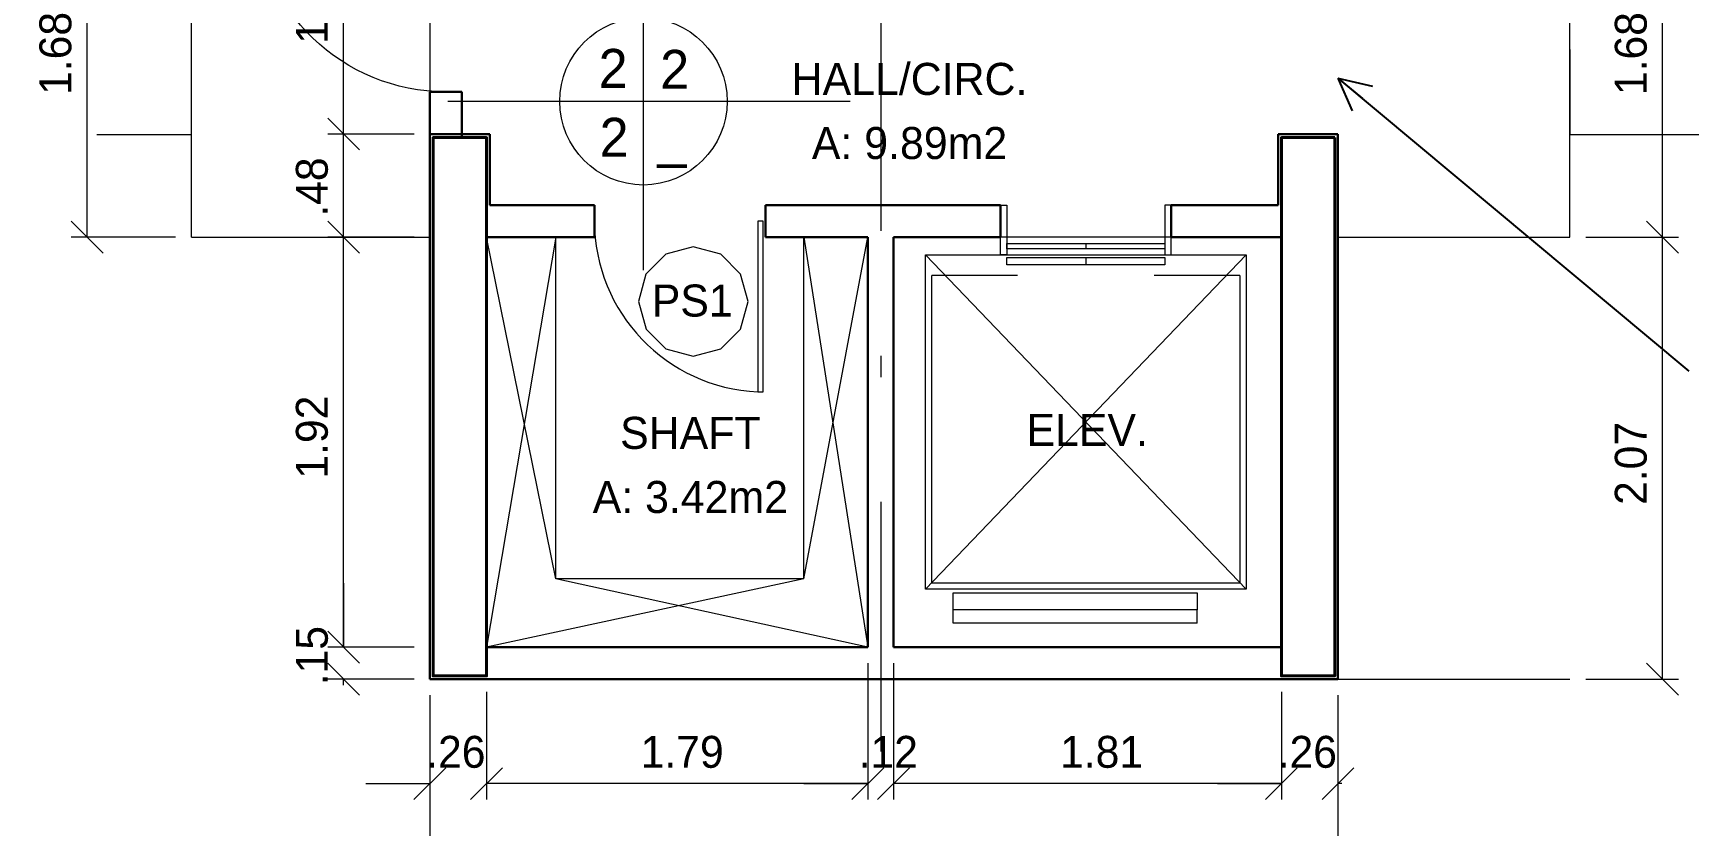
# Model space of a CAD drawing. Header units: metres. Extents: x -5.3 to 83.9, y -21.1 to 42.
# Drawn here: x 26.53 to 34.28, y 18.7 to 22.41 of the extents above; entities that cross this region are included whole.
import ezdxf
from ezdxf.enums import TextEntityAlignment as Align

# ---------------------------------------------------------------- set-up
doc = ezdxf.new("R2010")
doc.units = ezdxf.units.M
doc.header["$MEASUREMENT"] = 0
doc.linetypes.add('DGN Style 2', pattern=[1.46055, 0.87633, -0.58422])
doc.linetypes.add('DGN Style 4', pattern=[2.33834, 1.16844, -0.58422, 0.001461, -0.58422])
for name, color, linetype, lineweight in [('Level 1', 7, 'Continuous', 0), ('Level 23', 7, 'Continuous', 0), ('Level 24', 7, 'Continuous', 0), ('Level 27', 7, 'Continuous', 0), ('Level 28', 7, 'Continuous', 0), ('Level 31', 7, 'Continuous', 0), ('Level 41', 7, 'Continuous', 0), ('Level 42', 7, 'Continuous', 0), ('Level 8', 7, 'Continuous', 0)]:
    doc.layers.add(name, color=color, linetype=linetype, lineweight=lineweight)
doc.styles.add('Style-CIVIL', font='CIVIL.shx')
doc.styles.add('Style-INTL_ENGINEERING', font='INTL_ENGINEERING.shx')
doc.dimstyles.get("Standard").update_dxf_attribs({"dimtxt": 0.18, "dimasz": 0.18, "dimexe": 0.18, "dimexo": 0.0625, "dimgap": 0.09, "dimtad": 0, "dimtih": 1, "dimtoh": 1, "dimdec": 4, "dimzin": 1, "dimdsep": 46, "dimtxsty": 'Standard', "dimcen": 0, "dimadec": 0, "dimazin": 0, "dimtfac": 1, "dimtdec": 4, "dimtofl": 0, "dimtmove": 0, "dimatfit": 3, "dimfxl": 0, "dimtolj": 1, "dimtzin": 1, "dimarcsym": 0})

# ---------------------------------------------------------------- blocks, each defined once
blk = doc.blocks.new('*D93')
at = {"layer": 'Defpoints'}
for p in [(26.7855, 23.139), (27.2738, 23.139), (26.7855, 22.299), (27.2738, 21.459)]:
    blk.add_point(p, dxfattribs=at)
at = {"layer": 'Level 23', "color": 2, "linetype": 'Continuous', "lineweight": 0}
for p, q in [((26.7109, 23.2137), (26.8601, 23.0644)), ((27.1996, 23.139), (26.7112, 23.139)), ((26.7855, 21.459), (26.7855, 23.139)), ((26.8601, 21.3844), (26.7109, 21.5337)), ((27.1996, 21.459), (26.7112, 21.459))]:
    blk.add_line(p, q, dxfattribs=at)
at = {"layer": 'Level 23', "color": 2, "linetype": 'Continuous', "lineweight": 0, "style": 'Style-INTL_ENGINEERING'}
blk.add_text('1.68', height=0.14925, rotation=90, dxfattribs=at).set_placement((26.6366, 22.1245), align=Align.MIDDLE_LEFT)
blk = doc.blocks.new('_Oblique')
at = {"color": 0, "linetype": 'ByBlock', "lineweight": -2}
blk.add_line((0.5, 0.5), (-0.5, -0.5), dxfattribs=at)
blk = doc.blocks.new('*D110')
at = {"layer": 'Defpoints'}
for p in [(30.5596, 19.5392), (32.3745, 19.4046), (30.5596, 18.9005), (31.467, 18.9005)]:
    blk.add_point(p, dxfattribs=at)
at = {"layer": 'Level 23', "color": 2, "linetype": 'Continuous', "lineweight": 0}
for p, q in [((30.5596, 19.465), (30.5596, 18.8262)), ((32.3745, 19.3304), (32.3745, 18.8262)), ((30.4849, 18.8258), (30.6342, 18.9751)), ((32.4492, 18.9751), (32.2999, 18.8258)), ((32.3745, 18.9005), (30.5596, 18.9005))]:
    blk.add_line(p, q, dxfattribs=at)
at = {"layer": 'Level 23', "color": 2, "linetype": 'Continuous', "lineweight": 0, "style": 'Style-INTL_ENGINEERING'}
blk.add_text('1.81', height=0.14925, dxfattribs=at).set_placement((31.339, 19.0493), align=Align.MIDDLE_LEFT)
blk = doc.blocks.new('*D111')
at = {"layer": 'Defpoints'}
for p in [(30.4396, 19.5392), (30.5596, 19.5392), (30.4396, 18.9005), (30.4996, 18.9005)]:
    blk.add_point(p, dxfattribs=at)
at = {"layer": 'Level 23', "color": 2, "linetype": 'Continuous', "lineweight": 0}
for p, q in [((30.4396, 19.465), (30.4396, 18.8262)), ((30.5596, 19.465), (30.5596, 18.8262)), ((30.5142, 18.9751), (30.3649, 18.8258)), ((30.4849, 18.8258), (30.6342, 18.9751)), ((30.1403, 18.9005), (30.4396, 18.9005)), ((30.603, 18.9005), (30.5596, 18.9005))]:
    blk.add_line(p, q, dxfattribs=at)
at = {"layer": 'Level 23', "color": 2, "linetype": 'Continuous', "lineweight": 0, "style": 'Style-INTL_ENGINEERING'}
blk.add_text('.12', height=0.14925, dxfattribs=at).set_placement((30.3961, 19.0493), align=Align.MIDDLE_LEFT)
blk = doc.blocks.new('*D112')
at = {"layer": 'Defpoints'}
for p in [(30.4396, 19.5392), (28.6545, 19.4046), (28.6545, 18.9005), (29.547, 18.9005)]:
    blk.add_point(p, dxfattribs=at)
at = {"layer": 'Level 23', "color": 2, "linetype": 'Continuous', "lineweight": 0}
for p, q in [((30.4396, 19.465), (30.4396, 18.8262)), ((28.6545, 19.3304), (28.6545, 18.8262)), ((28.5799, 18.8258), (28.7292, 18.9751)), ((30.5142, 18.9751), (30.3649, 18.8258)), ((30.4396, 18.9005), (28.6545, 18.9005))]:
    blk.add_line(p, q, dxfattribs=at)
at = {"layer": 'Level 23', "color": 2, "linetype": 'Continuous', "lineweight": 0, "style": 'Style-INTL_ENGINEERING'}
blk.add_text('1.79', height=0.14925, dxfattribs=at).set_placement((29.3761, 19.0493), align=Align.MIDDLE_LEFT)
blk = doc.blocks.new('*D113')
at = {"layer": 'Defpoints'}
for p in [(28.3895, 19.3892), (28.6545, 19.4046), (28.3895, 18.9005), (28.522, 18.9005)]:
    blk.add_point(p, dxfattribs=at)
at = {"layer": 'Level 23', "color": 2, "linetype": 'Continuous', "lineweight": 0}
for p, q in [((28.3895, 19.315), (28.3895, 18.8262)), ((28.6545, 19.3304), (28.6545, 18.8262)), ((28.4642, 18.9751), (28.3149, 18.8258)), ((28.5799, 18.8258), (28.7292, 18.9751)), ((28.0903, 18.9005), (28.3895, 18.9005)), ((28.6719, 18.9005), (28.6545, 18.9005))]:
    blk.add_line(p, q, dxfattribs=at)
at = {"layer": 'Level 23', "color": 2, "linetype": 'Continuous', "lineweight": 0, "style": 'Style-INTL_ENGINEERING'}
blk.add_text('.26', height=0.14925, dxfattribs=at).set_placement((28.3722, 19.0493), align=Align.MIDDLE_LEFT)
blk = doc.blocks.new('*D109')
at = {"layer": 'Defpoints'}
for p in [(32.3745, 19.4046), (32.6395, 19.3892), (32.3745, 18.9005), (32.507, 18.9005)]:
    blk.add_point(p, dxfattribs=at)
at = {"layer": 'Level 23', "color": 2, "linetype": 'Continuous', "lineweight": 0}
for p, q in [((32.3745, 19.3304), (32.3745, 18.8262)), ((32.6395, 19.315), (32.6395, 18.8262)), ((32.4492, 18.9751), (32.2999, 18.8258)), ((32.5649, 18.8258), (32.7142, 18.9751)), ((32.0753, 18.9005), (32.3745, 18.9005)), ((32.6569, 18.9005), (32.6395, 18.9005))]:
    blk.add_line(p, q, dxfattribs=at)
at = {"layer": 'Level 23', "color": 2, "linetype": 'Continuous', "lineweight": 0, "style": 'Style-INTL_ENGINEERING'}
blk.add_text('.26', height=0.14925, dxfattribs=at).set_placement((32.3572, 19.0493), align=Align.MIDDLE_LEFT)
blk = doc.blocks.new('*D147')
at = {"layer": 'Defpoints'}
for p in [(27.9858, 19.5392), (28.3895, 19.5392), (27.9858, 19.4642), (28.3895, 19.3892)]:
    blk.add_point(p, dxfattribs=at)
at = {"layer": 'Level 23', "color": 2, "linetype": 'Continuous', "lineweight": 0}
for p, q in [((27.9858, 19.8385), (27.9858, 19.5392)), ((28.0604, 19.4646), (27.9112, 19.6139)), ((28.3153, 19.5392), (27.9115, 19.5392)), ((27.9112, 19.4639), (28.0604, 19.3146)), ((28.3153, 19.3892), (27.9115, 19.3892)), ((27.9858, 19.3608), (27.9858, 19.3892))]:
    blk.add_line(p, q, dxfattribs=at)
at = {"layer": 'Level 23', "color": 2, "linetype": 'Continuous', "lineweight": 0, "style": 'Style-INTL_ENGINEERING'}
blk.add_text('.15', height=0.14925, rotation=90, dxfattribs=at).set_placement((27.8369, 19.3608), align=Align.MIDDLE_LEFT)
blk = doc.blocks.new('*D148')
at = {"layer": 'Defpoints'}
for p in [(27.9858, 21.459), (28.3895, 21.459), (27.9858, 20.4991), (28.3895, 19.5392)]:
    blk.add_point(p, dxfattribs=at)
at = {"layer": 'Level 23', "color": 2, "linetype": 'Continuous', "lineweight": 0}
for p, q in [((27.9112, 21.5337), (28.0604, 21.3844)), ((28.3153, 21.459), (27.9115, 21.459)), ((27.9858, 19.5392), (27.9858, 21.459)), ((28.0604, 19.4646), (27.9112, 19.6139)), ((28.3153, 19.5392), (27.9115, 19.5392))]:
    blk.add_line(p, q, dxfattribs=at)
at = {"layer": 'Level 23', "color": 2, "linetype": 'Continuous', "lineweight": 0, "style": 'Style-INTL_ENGINEERING'}
blk.add_text('1.92', height=0.14925, rotation=90, dxfattribs=at).set_placement((27.8369, 20.3282), align=Align.MIDDLE_LEFT)
blk = doc.blocks.new('*D149')
at = {"layer": 'Defpoints'}
for p in [(27.9858, 21.9413), (28.3895, 21.9413), (27.9858, 21.7002), (28.3895, 21.459)]:
    blk.add_point(p, dxfattribs=at)
at = {"layer": 'Level 23', "color": 2, "linetype": 'Continuous', "lineweight": 0}
for p, q in [((27.9112, 22.0159), (28.0604, 21.8667)), ((28.3153, 21.9413), (27.9115, 21.9413)), ((27.9858, 21.459), (27.9858, 21.9413)), ((28.0604, 21.3844), (27.9112, 21.5337)), ((28.3153, 21.459), (27.9115, 21.459))]:
    blk.add_line(p, q, dxfattribs=at)
at = {"layer": 'Level 23', "color": 2, "linetype": 'Continuous', "lineweight": 0, "style": 'Style-INTL_ENGINEERING'}
blk.add_text('.48', height=0.14925, rotation=90, dxfattribs=at).set_placement((27.8369, 21.5544), align=Align.MIDDLE_LEFT)
blk = doc.blocks.new('*D150')
at = {"layer": 'Defpoints'}
for p in [(27.2738, 23.139), (27.9858, 23.139), (27.9858, 22.5402), (28.3895, 21.9413)]:
    blk.add_point(p, dxfattribs=at)
at = {"layer": 'Level 23', "color": 2, "linetype": 'Continuous', "lineweight": 0}
for p, q in [((27.9112, 23.2137), (28.0604, 23.0644)), ((27.3481, 23.139), (28.06, 23.139)), ((27.9858, 21.9413), (27.9858, 23.139)), ((28.0604, 21.8667), (27.9112, 22.0159)), ((28.3153, 21.9413), (27.9115, 21.9413))]:
    blk.add_line(p, q, dxfattribs=at)
at = {"layer": 'Level 23', "color": 2, "linetype": 'Continuous', "lineweight": 0, "style": 'Style-INTL_ENGINEERING'}
blk.add_text('1.20', height=0.14925, rotation=90, dxfattribs=at).set_placement((27.8369, 22.3633), align=Align.MIDDLE_LEFT)
blk = doc.blocks.new('*D174')
at = {"layer": 'Defpoints'}
for p in [(33.7253, 23.1372), (34.1588, 23.1372), (34.1588, 22.2981), (33.7253, 21.459)]:
    blk.add_point(p, dxfattribs=at)
at = {"layer": 'Level 23', "color": 2, "linetype": 'Continuous', "lineweight": 0}
for p, q in [((34.0842, 23.2119), (34.2334, 23.0626)), ((33.7995, 23.1372), (34.2331, 23.1372)), ((34.1588, 21.459), (34.1588, 23.1372)), ((34.2334, 21.3844), (34.0842, 21.5337)), ((33.7995, 21.459), (34.2331, 21.459))]:
    blk.add_line(p, q, dxfattribs=at)
at = {"layer": 'Level 23', "color": 2, "linetype": 'Continuous', "lineweight": 0, "style": 'Style-INTL_ENGINEERING'}
blk.add_text('1.68', height=0.14925, rotation=90, dxfattribs=at).set_placement((34.0099, 22.1236), align=Align.MIDDLE_LEFT)
blk = doc.blocks.new('*D173')
at = {"layer": 'Defpoints'}
for p in [(33.7253, 21.459), (34.1588, 21.459), (34.1588, 20.4241), (33.7253, 19.3892)]:
    blk.add_point(p, dxfattribs=at)
at = {"layer": 'Level 23', "color": 2, "linetype": 'Continuous', "lineweight": 0}
for p, q in [((34.0842, 21.5337), (34.2334, 21.3844)), ((33.7995, 21.459), (34.2331, 21.459)), ((34.1588, 19.3892), (34.1588, 21.459)), ((34.2334, 19.3146), (34.0842, 19.4639)), ((33.7995, 19.3892), (34.2331, 19.3892))]:
    blk.add_line(p, q, dxfattribs=at)
at = {"layer": 'Level 23', "color": 2, "linetype": 'Continuous', "lineweight": 0, "style": 'Style-INTL_ENGINEERING'}
blk.add_text('2.07', height=0.14925, rotation=90, dxfattribs=at).set_placement((34.0099, 20.205), align=Align.MIDDLE_LEFT)
blk = doc.blocks.new('*D183')
at = {"layer": 'Defpoints'}
for p in [(32.6395, 19.3892), (32.6395, 18.3766), (33.887, 18.3766), (35.1345, 17.409)]:
    blk.add_point(p, dxfattribs=at)
at = {"layer": 'Level 23', "color": 2, "linetype": 'Continuous', "lineweight": 0}
for p, q in [((32.6395, 19.315), (32.6395, 18.3024)), ((32.5649, 18.302), (32.7142, 18.4512)), ((35.2091, 18.4512), (35.0598, 18.302)), ((35.1345, 17.4833), (35.1345, 18.4509)), ((35.1345, 18.3766), (32.6395, 18.3766))]:
    blk.add_line(p, q, dxfattribs=at)
at = {"layer": 'Level 23', "color": 2, "linetype": 'Continuous', "lineweight": 0, "style": 'Style-INTL_ENGINEERING'}
blk.add_text('2.49', height=0.14925, dxfattribs=at).set_placement((33.6737, 18.5255), align=Align.MIDDLE_LEFT)
blk = doc.blocks.new('*D184')
at = {"layer": 'Defpoints'}
for p in [(28.3895, 19.3892), (32.6395, 19.3892), (28.3895, 18.3766), (30.5145, 18.3766)]:
    blk.add_point(p, dxfattribs=at)
at = {"layer": 'Level 23', "color": 2, "linetype": 'Continuous', "lineweight": 0}
for p, q in [((28.3895, 19.315), (28.3895, 18.3024)), ((32.6395, 19.315), (32.6395, 18.3024)), ((28.3149, 18.302), (28.4642, 18.4512)), ((32.7142, 18.4512), (32.5649, 18.302)), ((32.6395, 18.3766), (28.3895, 18.3766))]:
    blk.add_line(p, q, dxfattribs=at)
at = {"layer": 'Level 23', "color": 2, "linetype": 'Continuous', "lineweight": 0, "style": 'Style-INTL_ENGINEERING'}
blk.add_text('4.25', height=0.14925, dxfattribs=at).set_placement((30.3018, 18.5255), align=Align.MIDDLE_LEFT)
blk = doc.blocks.new('*D185')
at = {"layer": 'Defpoints'}
for p in [(28.3895, 19.3892), (26.1642, 18.3766), (27.2769, 18.3766), (26.1642, 17.409)]:
    blk.add_point(p, dxfattribs=at)
at = {"layer": 'Level 23', "color": 2, "linetype": 'Continuous', "lineweight": 0}
for p, q in [((28.3895, 19.315), (28.3895, 18.3024)), ((26.0896, 18.302), (26.2389, 18.4512)), ((26.1642, 17.4833), (26.1642, 18.4509)), ((28.4642, 18.4512), (28.3149, 18.302)), ((28.3895, 18.3766), (26.1642, 18.3766))]:
    blk.add_line(p, q, dxfattribs=at)
at = {"layer": 'Level 23', "color": 2, "linetype": 'Continuous', "lineweight": 0, "style": 'Style-INTL_ENGINEERING'}
blk.add_text('2.23', height=0.14925, dxfattribs=at).set_placement((27.0642, 18.5255), align=Align.MIDDLE_LEFT)
blk = doc.blocks.new('*D203')
at = {"layer": 'Defpoints'}
for p in [(25.2942, 22.8468), (27.2738, 22.8468), (23.3146, 22.1596), (27.2738, 21.939)]:
    blk.add_point(p, dxfattribs=at)
at = {"layer": 'Level 23', "color": 2, "linetype": 'Continuous', "lineweight": 0}
for p, q in [((23.2399, 22.7721), (23.3892, 22.9214)), ((23.3146, 22.2339), (23.3146, 22.921)), ((27.3484, 22.9214), (27.1992, 22.7721)), ((27.2738, 22.0133), (27.2738, 22.921)), ((23.3146, 22.8468), (27.2738, 22.8468))]:
    blk.add_line(p, q, dxfattribs=at)
at = {"layer": 'Level 23', "color": 2, "linetype": 'Continuous', "lineweight": 0, "style": 'Style-INTL_ENGINEERING'}
blk.add_text('3.96', height=0.14925, dxfattribs=at).set_placement((25.0768, 22.9956), align=Align.MIDDLE_LEFT)
blk = doc.blocks.new('*D206')
at = {"layer": 'Defpoints'}
for p in [(33.7253, 22.8468), (35.7049, 22.8468), (37.6846, 22.1596), (33.7253, 21.9391)]:
    blk.add_point(p, dxfattribs=at)
at = {"layer": 'Level 23', "color": 2, "linetype": 'Continuous', "lineweight": 0}
for p, q in [((33.6507, 22.7721), (33.7999, 22.9214)), ((33.7253, 22.0133), (33.7253, 22.921)), ((37.7592, 22.9214), (37.6099, 22.7721)), ((37.6846, 22.2339), (37.6846, 22.921)), ((37.6846, 22.8468), (33.7253, 22.8468))]:
    blk.add_line(p, q, dxfattribs=at)
at = {"layer": 'Level 23', "color": 2, "linetype": 'Continuous', "lineweight": 0, "style": 'Style-INTL_ENGINEERING'}
blk.add_text('3.96', height=0.14925, dxfattribs=at).set_placement((35.4875, 22.9956), align=Align.MIDDLE_LEFT)
blk = doc.blocks.new('TerminatorOpen')
at = {"color": 0, "linetype": 'ByBlock', "lineweight": -2}
for q in [(-1, 0.5), (-1, 0), (-1, -0.5)]:
    blk.add_line((0, 0), q, dxfattribs=at)
blk = doc.blocks.new('*U243')
at = {"layer": 'Level 27', "color": 4, "linetype": 'Continuous', "lineweight": 0, "flags": 128}
blk.add_lwpolyline([(0.00342, 0), (0.00294, 0.00172), (0.00172, 0.00296), (0, 0.00342), (-0.00171, 0.00296), (-0.00296, 0.00172), (-0.00341, 0), (-0.00294, -0.00171), (-0.00172, -0.00295), (-0.00001, -0.00341), (0.00173, -0.00294), (0.00295, -0.00171)], close=True, dxfattribs=at)
at = {"layer": 'Level 27', "color": 4, "linetype": 'Continuous', "lineweight": 0, "style": 'Style-INTL_ENGINEERING'}
blk.add_text('PS1', height=0.001999, rotation=359.9999, dxfattribs=at).set_placement((-0.00259, -0.00093))
blk = doc.blocks.new('ELEV1')
at = {"color": 7, "linetype": 'Continuous', "lineweight": 30}
for p, q in [((-0.4, 0), (-0.4, 0.15)), ((0.4, 0), (0.4, 0.15))]:
    blk.add_line(p, q, dxfattribs=at)
at = {"color": 7, "linetype": 'Continuous', "lineweight": 0}
blk.add_line((-0.4, 0), (0.4, 0), dxfattribs=at)
at = {"color": 120, "linetype": 'Continuous', "lineweight": 0}
for p, q in [((-0.37, -0.03), (-0.37, -0.055)), ((0.37, -0.03), (-0.37, -0.03)), ((-0.37, -0.055), (0.37, -0.055)), ((0, -0.03), (0, -0.055)), ((0.37, -0.055), (0.37, -0.03)), ((0.75, -1.6489), (-0.75, -0.0827)), ((0.75, -0.0827), (-0.75, -1.6489)), ((-0.37, -0.095), (-0.37, -0.13)), ((0.37, -0.095), (-0.37, -0.095)), ((-0.37, -0.13), (0.37, -0.13)), ((0, -0.095), (0, -0.13)), ((0.37, -0.13), (0.37, -0.095)), ((-0.7213, -0.18), (-0.7213, -1.6202)), ((-0.7213, -0.18), (-0.32, -0.18)), ((0.32, -0.18), (0.7213, -0.18)), ((0.7213, -1.6202), (0.7213, -0.18)), ((-0.7213, -1.6202), (0.7213, -1.6202)), ((-0.5212, -1.8076), (-0.5213, -1.7452)), ((0.6213, -1.8076), (0.6213, -1.7451)), ((-0.5212, -1.8076), (0.6213, -1.8076))]:
    blk.add_line(p, q, dxfattribs=at)
at = {"color": 120, "linetype": 'Continuous', "lineweight": 0, "flags": 128}
for points in [[(-0.37, -0.0827), (-0.4, -0.0827), (-0.4, 0.15), (-0.37, 0.15)], [(0.37, -0.0826), (0.4, -0.0826), (0.4, 0.15), (0.37, 0.15)], [(-0.75, -1.6489), (0.75, -1.6489), (0.75, -0.0827), (-0.75, -0.0827)], [(-0.5213, -1.7452), (0.6213, -1.7451), (0.6212, -1.6651), (-0.5212, -1.6652)]]:
    blk.add_lwpolyline(points, close=True, dxfattribs=at)
blk = doc.blocks.new('P80D_1')
at = {"color": 7, "linetype": 'Continuous', "lineweight": 13}
for p, q in [((0.035, 0.875), (0.01, 0.875)), ((0.01, 0.875), (0.01, 0.075)), ((0.035, 0.075), (0.035, 0.875)), ((0.01, 0.075), (0.035, 0.075))]:
    blk.add_line(p, q, dxfattribs=at)
at = {"color": 7, "linetype": 'Continuous', "lineweight": 30}
for p, q in [((0, 0), (0, 0.15)), ((0.8, 0), (0.8, 0.15))]:
    blk.add_line(p, q, dxfattribs=at)
at = {"color": 7, "linetype": 'Continuous', "lineweight": 13}
blk.add_arc((0, 0.0749), 0.8, 0.00011, 87.49262, dxfattribs=at)
blk = doc.blocks.new('P80D_2')
at = {"color": 172, "linetype": 'Continuous', "lineweight": 0}
for p, q in [((0.035, 0.975), (0.01, 0.975)), ((0.01, 0.975), (0.01, 0.075)), ((0.035, 0.075), (0.035, 0.975)), ((0, 0), (0, 0.15)), ((0.9, 0), (0.9, 0.15)), ((0.01, 0.075), (0.035, 0.075))]:
    blk.add_line(p, q, dxfattribs=at)
blk.add_ellipse((-0.0046, 0.0749), major_axis=(0.9046, 0), ratio=0.995042, start_param=6.283183, end_param=7.810215, dxfattribs=at)

msp = doc.modelspace()

# ---------------------------------------------------------------- linework, layer by layer
at = {"layer": 'Level 1', "color": 3, "linetype": 'DGN Style 4', "lineweight": 0}
msp.add_line((30.4996, 27.5301), (30.4996, 11.4338), dxfattribs=at)
at = {"layer": 'Level 23', "color": 2, "linetype": 'DGN Style 4', "lineweight": 0}
msp.add_line((32.6395, 19.3892), (33.7253, 19.3892), dxfattribs=at)
at = {"layer": 'Level 24', "color": 2, "linetype": 'Continuous', "lineweight": 13}
for p, q in [((29.3888, 21.3047), (29.3888, 22.8587)), ((28.4738, 22.0952), (30.3563, 22.0952))]:
    msp.add_line(p, q, dxfattribs=at)
msp.add_circle((29.3889, 22.0943), 0.3916, dxfattribs=at)
at = {"layer": 'Level 31', "color": 30, "linetype": 'Continuous', "lineweight": 0}
for p, q in [((27.2738, 21.459), (27.2738, 23.139)), ((33.7253, 21.459), (33.7253, 23.1372)), ((27.2738, 21.459), (28.3895, 21.459)), ((32.6395, 21.459), (33.7253, 21.459))]:
    msp.add_line(p, q, dxfattribs=at)
at = {"layer": 'Level 41', "color": 7, "linetype": 'Continuous', "lineweight": 30}
for p, q in [((28.3895, 21.9413), (28.6695, 21.9413)), ((28.3895, 19.3892), (28.3895, 21.9413)), ((28.6695, 21.9413), (28.6695, 21.609)), ((32.3595, 21.9413), (32.6395, 21.9413)), ((32.3595, 21.9413), (32.3595, 21.609)), ((32.6395, 21.9413), (32.6395, 19.3892)), ((29.1595, 21.609), (28.6695, 21.609)), ((29.9596, 21.609), (31.0596, 21.609)), ((31.8596, 21.609), (32.3595, 21.609)), ((29.1596, 21.459), (28.6545, 21.459)), ((29.9596, 21.459), (30.4396, 21.459)), ((30.4396, 19.5392), (30.4396, 21.459)), ((30.5596, 19.5392), (30.5595, 21.459)), ((30.5595, 21.459), (31.0596, 21.459)), ((31.8596, 21.459), (32.3745, 21.459)), ((30.4396, 19.5392), (28.6545, 19.5392)), ((32.3745, 19.5392), (30.5596, 19.5392)), ((32.6395, 19.3892), (28.3895, 19.3892))]:
    msp.add_line(p, q, dxfattribs=at)
at = {"layer": 'Level 41', "color": 7, "linetype": 'Continuous', "lineweight": 0}
for p, q in [((28.9796, 19.859), (28.6545, 21.459)), ((28.9796, 21.459), (28.6545, 19.5392)), ((30.1396, 19.859), (30.4396, 21.459)), ((30.1396, 21.459), (30.4396, 19.5392)), ((30.1396, 19.859), (28.6545, 19.5392)), ((30.4396, 19.5392), (28.9796, 19.859)), ((30.1396, 19.859), (28.9796, 19.859))]:
    msp.add_line(p, q, dxfattribs=at)
at = {"layer": 'Level 41', "color": 7, "linetype": 'Continuous', "lineweight": 13}
for p, q in [((28.9796, 19.859), (28.9796, 21.459)), ((30.1396, 19.859), (30.1396, 21.459))]:
    msp.add_line(p, q, dxfattribs=at)
at = {"layer": 'Level 41', "color": 91, "linetype": 'Continuous', "lineweight": 40, "flags": 128}
for points in [[(28.6545, 21.9246), (28.4045, 21.9246), (28.4045, 19.4046), (28.6545, 19.4046)], [(32.6245, 21.9246), (32.3745, 21.9246), (32.3745, 19.4046), (32.6245, 19.4046)]]:
    msp.add_lwpolyline(points, close=True, dxfattribs=at)
at = {"layer": 'Level 42', "color": 7, "linetype": 'Continuous', "lineweight": 0}
msp.add_line((28.3895, 23.039), (28.3895, 22.1391), dxfattribs=at)
at = {"layer": 'Level 42', "color": 7, "linetype": 'Continuous', "lineweight": 30}
for p, q in [((28.3895, 19.3892), (28.3895, 22.1391)), ((28.3895, 22.1391), (28.5395, 22.139)), ((28.5395, 22.139), (28.5395, 21.9246)), ((32.3595, 21.9413), (32.6395, 21.9413)), ((32.3595, 21.9413), (32.3595, 21.609)), ((32.6395, 21.9413), (32.6395, 19.3892)), ((30.5595, 21.609), (31.0596, 21.609)), ((31.8596, 21.609), (32.3595, 21.609)), ((30.4396, 19.5392), (30.4395, 21.459)), ((30.5596, 19.5392), (30.5595, 21.459)), ((30.5595, 21.459), (31.0596, 21.459)), ((31.8596, 21.459), (32.3745, 21.459)), ((30.4396, 19.5392), (28.6545, 19.5392)), ((32.3745, 19.5392), (30.5596, 19.5392)), ((32.6395, 19.3892), (28.3895, 19.3892))]:
    msp.add_line(p, q, dxfattribs=at)
at = {"layer": 'Level 42', "color": 2, "linetype": 'Continuous', "lineweight": 40, "flags": 128}
for points in [[(28.4045, 21.9246), (28.6545, 21.9246), (28.6545, 19.4046), (28.4045, 19.4046)], [(32.6245, 21.9246), (32.3745, 21.9246), (32.3745, 19.4046), (32.6245, 19.4046)]]:
    msp.add_lwpolyline(points, close=True, dxfattribs=at)
at = {"layer": 'Level 8', "color": 7, "linetype": 'DGN Style 2', "lineweight": 0, "flags": 128}
msp.add_lwpolyline([(33.7253, 21.9391), (38.0346, 21.939), (38.0346, 22.689), (46.8646, 22.689), (46.8646, 21.289), (50.6245, 21.289), (50.6245, 14.579), (49.9246, 14.579), (49.9246, 14.079), (49.3745, 13.529), (39.8467, 13.529), (39.2267, 12.909), (31.9114, 12.909), (31.6938, 13.1263), (29.3053, 13.1263), (29.0877, 12.909), (21.7724, 12.909), (21.1524, 13.529), (11.6245, 13.529), (11.0746, 14.079), (11.0746, 14.579), (10.3745, 14.579), (10.3745, 21.289), (14.1346, 21.289), (14.1346, 22.689), (22.9645, 22.689), (22.9645, 21.939), (27.2738, 21.939), (27.2738, 26.7246), (33.7241, 26.7246), (33.7253, 21.9391)], dxfattribs=at)

# ---------------------------------------------------------------- block references
at = {"layer": 'Level 27', "color": 4, "linetype": 'Continuous', "lineweight": 0, "xscale": 75.00000000731839, "yscale": 75.00000000731839, "zscale": 75.00000000731839, "rotation": 0.0008004141529982}
msp.add_blockref('*U243', (29.6221, 21.1566), dxfattribs=at)
at = {"layer": 'Level 41', "color": 7, "linetype": 'Continuous', "lineweight": 30, "xscale": 1.000000000010841, "yscale": 1.000000000010841, "rotation": 179.9997331952823}
msp.add_blockref('P80D_1', (29.9596, 21.609), dxfattribs=at)
at = {"layer": 'Level 41', "color": 120, "linetype": 'Continuous', "lineweight": 0, "xscale": 1.000000000097578, "yscale": -1.000000000097578, "rotation": 179.999199585847}
msp.add_blockref('ELEV1', (31.4596, 21.4591), dxfattribs=at)
at = {"layer": 'Level 42', "color": 172, "linetype": 'Continuous', "lineweight": 0, "yscale": -0.9999999999999998, "rotation": 270.0002668047177}
msp.add_blockref('P80D_2', (28.5395, 23.039), dxfattribs=at)
at = {"layer": 'Level 42', "color": 120, "linetype": 'Continuous', "lineweight": 0, "xscale": 1.000000000097578, "yscale": -1.000000000097578, "rotation": 179.999199585847}
msp.add_blockref('ELEV1', (31.4596, 21.4591), dxfattribs=at)

# ---------------------------------------------------------------- texts
at = {"layer": 'Level 24', "color": 2, "linetype": 'Continuous', "lineweight": 13, "style": 'Style-CIVIL'}
for s, p in [('2', (29.1794, 22.1575)), ('2', (29.4674, 22.153)), ('2', (29.1839, 21.835)), ('_', (29.4539, 21.835))]:
    msp.add_text(s, height=0.1822, dxfattribs=at).set_placement(p)
at = {"layer": 'Level 24', "color": 2, "linetype": 'Continuous', "lineweight": 13, "char_height": 0.15, "attachment_point": 5, "line_spacing_factor": 1.200006, "style": 'Style-INTL_ENGINEERING'}
for s, insert in [('HALL/CIRC.\\PA: 9.89m2\\P', (30.6343, 22.0482)), ('SHAFT\\PA: 3.42m2\\P', (29.6085, 20.3913)), ('ELEV.\\P', (31.4658, 20.5562))]:
    msp.add_mtext(s, dxfattribs=dict(at, insert=insert))

# ---------------------------------------------------------------- dimensions: what is measured, and where the dimension line sits
at = {"layer": 'Level 23', "color": 2, "linetype": 'Continuous', "lineweight": 0}
for base, p1, p2, angle, picture, middle in [((26.7855, 23.139), (27.2738, 21.459), (27.2738, 23.139), 90, '*D93', (26.7855, 22.299)), ((27.9858, 23.139), (28.3895, 21.9413), (27.2738, 23.139), 90, '*D150', (27.9858, 22.5402)), ((34.1588, 23.1372), (33.7253, 21.459), (33.7253, 23.1372), 90, '*D174', (34.1588, 22.2981)), ((33.7253, 22.8468), (37.6846, 22.1596), (33.7253, 21.9391), 180, '*D206', (35.7049, 22.8468)), ((27.9858, 21.9413), (28.3895, 21.459), (28.3895, 21.9413), 90, '*D149', (27.9858, 21.7002)), ((27.9858, 21.459), (28.3895, 19.5392), (28.3895, 21.459), 90, '*D148', (27.9858, 20.4991)), ((34.1588, 21.459), (33.7253, 19.3892), (33.7253, 21.459), 90, '*D173', (34.1588, 20.4241)), ((28.6545, 18.9005), (30.4396, 19.5392), (28.6545, 19.4046), 180, '*D112', (29.547, 18.9005)), ((30.5596, 18.9005), (32.3745, 19.4046), (30.5596, 19.5392), 180, '*D110', (31.467, 18.9005)), ((26.1642, 18.3766), (28.3895, 19.3892), (26.1642, 17.409), 180, '*D185', (27.2769, 18.3766)), ((28.3895, 18.3766), (32.6395, 19.3892), (28.3895, 19.3892), 180, '*D184', (30.5145, 18.3766)), ((32.63953, 18.37661), (35.13446, 17.40903), (32.63953, 19.38924), 180, '*D183', (33.88699, 18.37661))]:
    dim = msp.add_linear_dim(base=base, p1=p1, p2=p2, angle=angle, dimstyle='Standard', override={"dimtxt": 0.14925, "dimasz": 0.14925, "dimexe": 0.07425, "dimexo": 0.07425, "dimgap": 0.07425, "dimtad": 1, "dimtih": 0, "dimtoh": 0, "dimdec": 2, "dimzin": 7, "dimtxsty": 'Style-INTL_ENGINEERING', "dimblk": 'Oblique', "dimclre": 2, "dimtdec": 2, "dimatfit": 1, "dimtolj": 0, "dimtzin": 7, "dimlwe": 0}, dxfattribs=at)
    dim.commit()
    dim.dimension.update_dxf_attribs({"geometry": picture, "text_midpoint": middle})
dim = msp.add_linear_dim(base=(27.2738, 22.8468), p1=(23.3146, 22.1596), p2=(27.2738, 21.939), dimstyle='Standard', override={"dimtxt": 0.14925, "dimasz": 0.14925, "dimexe": 0.07425, "dimexo": 0.07425, "dimgap": 0.07425, "dimtad": 1, "dimtih": 0, "dimtoh": 0, "dimdec": 2, "dimzin": 7, "dimtxsty": 'Style-INTL_ENGINEERING', "dimblk": 'Oblique', "dimclre": 2, "dimtdec": 2, "dimatfit": 1, "dimtolj": 0, "dimtzin": 7, "dimlwe": 0}, dxfattribs=at)
dim.commit()
dim.dimension.update_dxf_attribs({"geometry": '*D203', "text_midpoint": (25.2942, 22.8468)})
for base, p1, p2, angle, picture, middle in [((27.9858, 19.5392), (28.3895, 19.3892), (28.3895, 19.5392), 90, '*D147', (27.9858, 19.4642)), ((30.4396, 18.9005), (30.5596, 19.5392), (30.4396, 19.5392), 180, '*D111', (30.4996, 18.9005)), ((28.3895259, 18.9004541), (28.6545256, 19.4046291), (28.3895259, 19.3892441), 180, '*D113', (28.5220258, 18.9004541)), ((32.374526, 18.900454), (32.639525, 19.389244), (32.374526, 19.404629), 180, '*D109', (32.507026, 18.900454))]:
    dim = msp.add_linear_dim(base=base, p1=p1, p2=p2, angle=angle, dimstyle='Standard', override={"dimtxt": 0.14925, "dimasz": 0.14925, "dimexe": 0.07425, "dimexo": 0.07425, "dimgap": 0.07425, "dimtad": 1, "dimtih": 0, "dimtoh": 0, "dimdec": 2, "dimzin": 7, "dimtxsty": 'Style-INTL_ENGINEERING', "dimblk": 'Oblique', "dimclre": 2, "dimtdec": 2, "dimatfit": 1, "dimtolj": 0, "dimtzin": 7, "dimlwe": 0}, dxfattribs=at)
    dim.commit()
    dim.dimension.update_dxf_attribs({"geometry": picture, "text_midpoint": middle, "dimtype": 160})

# ---------------------------------------------------------------- leaders
at = {"layer": 'Level 28', "color": 4, "linetype": 'Continuous', "lineweight": 0}
msp.add_leader([(32.6392, 22.2032), (34.2819, 20.8306)], dimstyle='Standard', override={"dimtxt": 0.14925, "dimasz": 0.14925, "dimgap": 0, "dimtad": 1, "dimtxsty": 'Style-INTL_ENGINEERING', "dimldrblk": 'TerminatorOpen'}, dxfattribs=at)

doc.saveas('drawing.dxf')
